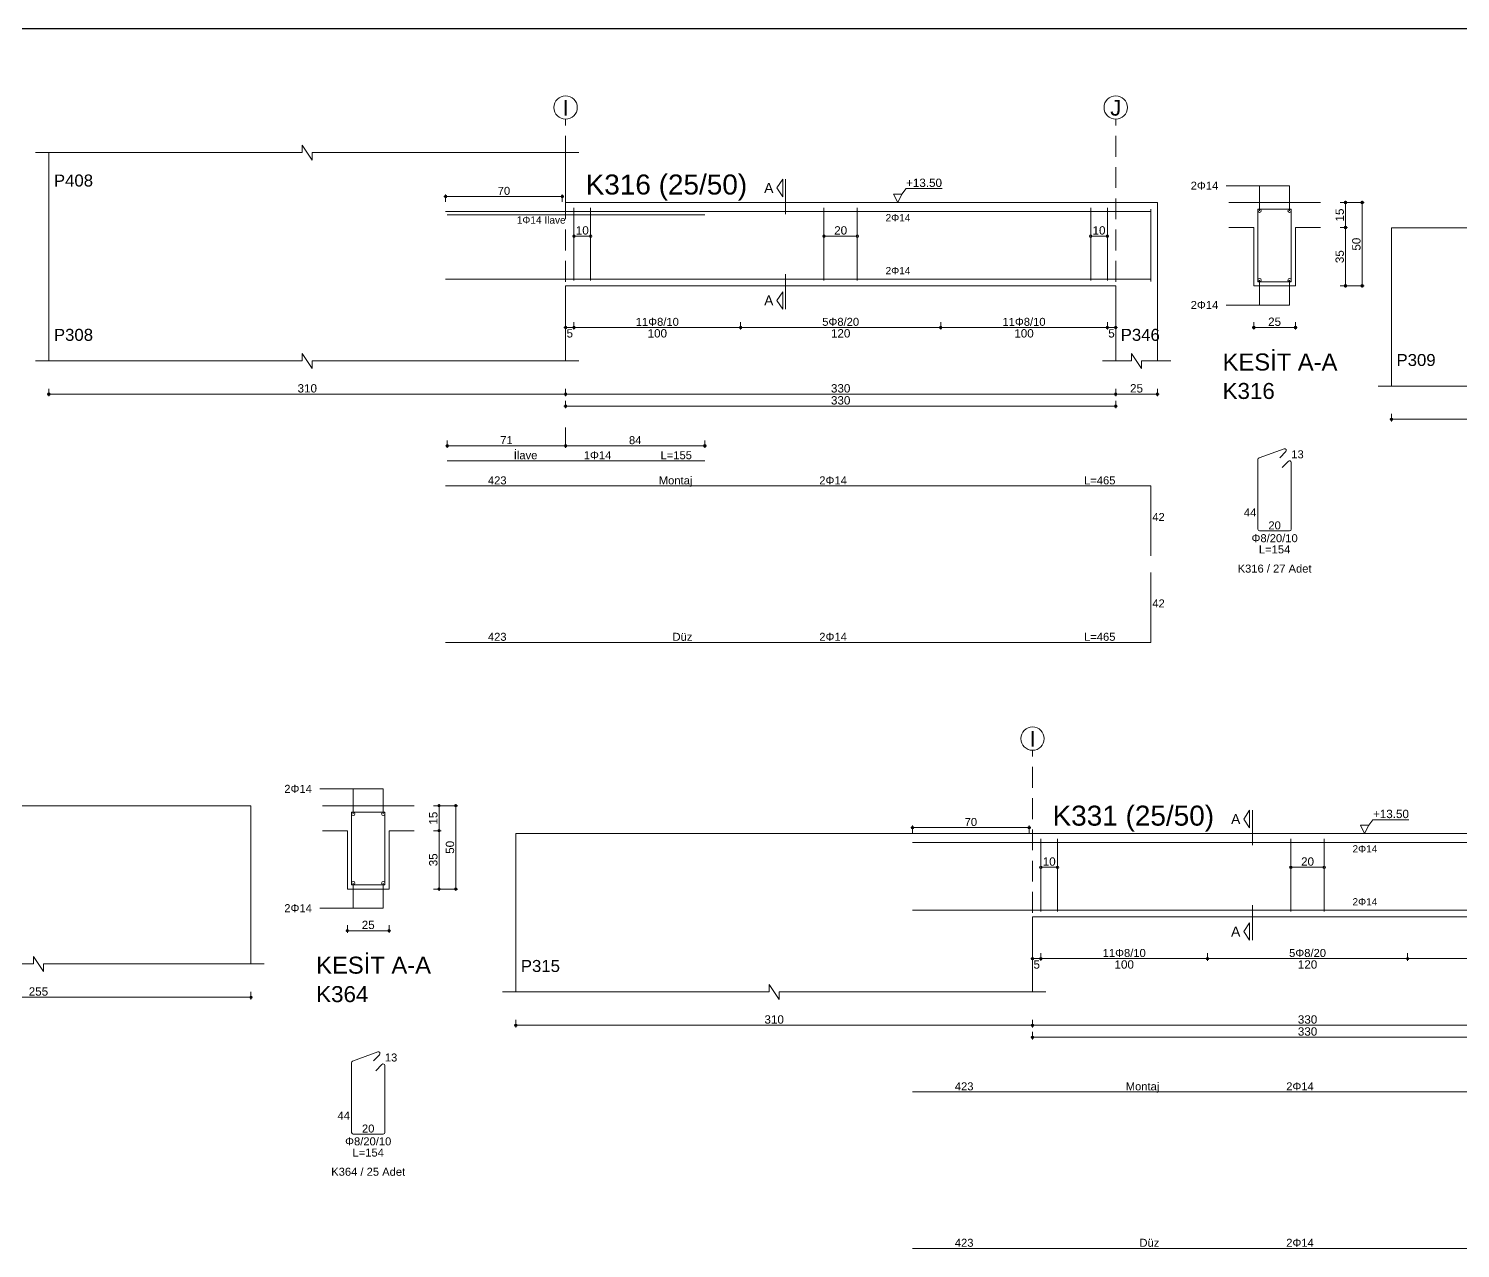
# Model space of a CAD drawing. Header units: millimetres. Extents: x 2232 to 85269, y -3593 to 5869.
# Drawn here: x 64373 to 65662, y -191 to 907 of the extents above; entities that cross this region are included whole.
import ezdxf

# ---------------------------------------------------------------- set-up
doc = ezdxf.new("R2010")
doc.units = ezdxf.units.MM
doc.linetypes.add('DASHDOT2', pattern=[12.7, 6.35, -3.175, 0, -3.175])
doc.linetypes.add('DASHED4', pattern=[18.75, 12.5, -6.25])
doc.layers.add('aks', color=251, linetype='DASHDOT2', lineweight=35)
for name, color, linetype in [('Donatı Topl. Uzun. Yazısı', 7, 'Continuous'), ('Donatı Uz. Yazısı', 7, 'Continuous'), ('Donatı Yazısı', 7, 'Continuous'), ('Donatı Çizgisi', 7, 'Continuous'), ('Kiriş', 7, 'Continuous'), ('Standart', 7, 'Continuous'), ('Ölçülendirme', 7, 'Continuous')]:
    doc.layers.add(name, color=color, linetype=linetype)
doc.styles.add('arial_1_18', font='arial.ttf', dxfattribs={"height": 0.2})

# ---------------------------------------------------------------- blocks, each defined once
blk = doc.blocks.new('IDE263Entity7534')
at = {"layer": 'aks', "color": 30, "linetype": 'DASHED4', "lineweight": 5}
for points in [[(6169.72, 2016.8), (6169.72, 2151.8)], [(6499.72, 2016.8), (6499.72, 2151.8)], [(6169.72, 1955.8), (6169.72, 1966.8)]]:
    blk.add_lwpolyline(points, dxfattribs=at)
at = {"layer": 'aks', "color": 1, "linetype": 'Continuous', "lineweight": 5}
for centre in [(6169.72, 2158.8), (6499.72, 2158.8)]:
    blk.add_circle(centre, 7, dxfattribs=at)
at = {"layer": 'Donatı Çizgisi', "color": 5, "linetype": 'Continuous', "lineweight": 5}
for points in [[(6097.72, 2096.4), (6520.72, 2096.4)], [(6174.72, 2055), (6174.72, 2098.6)], [(6184.72, 2055), (6184.72, 2098.6)], [(6324.72, 2055), (6324.72, 2098.6)], [(6344.72, 2055), (6344.72, 2098.6)], [(6484.72, 2055), (6484.72, 2098.6)], [(6494.72, 2055), (6494.72, 2098.6)], [(6520.72, 2054.4), (6520.72, 2097.8)], [(6585.06, 2054.3), (6585.06, 2097.9)], [(6585.06, 2097.9), (6605.06, 2097.9)], [(6605.06, 2054.3), (6605.06, 2097.9)], [(6098.72, 2094.4), (6253.22, 2094.4)], [(6097.72, 2055.8), (6520.72, 2055.8)], [(6585.06, 2054.3), (6605.06, 2054.3)], [(6585.73, 1948.54), (6600.73, 1954.01)], [(6598.16, 1948.69), (6601.8, 1952.33)], [(6098.72, 1946.8), (6253.22, 1946.8)], [(6585.06, 1905.72), (6585.06, 1947.59)], [(6599.54, 1942.78), (6603.32, 1946.56)], [(6605.06, 1905.72), (6605.06, 1945.84)], [(6097.72, 1931.7), (6520.72, 1931.7)], [(6520.72, 1889.7), (6520.72, 1931.7)], [(6586.08, 1904.7), (6604.04, 1904.7)], [(6520.72, 1837.85), (6520.72, 1879.85)], [(6097.72, 1837.85), (6520.72, 1837.85)]]:
    blk.add_lwpolyline(points, dxfattribs=at)
for centre in [(6586.06, 2096.9), (6604.06, 2096.9), (6586.06, 2055.3), (6604.06, 2055.3)]:
    blk.add_circle(centre, 1, dxfattribs=at)
for centre, start, end in [((6601.08, 1953.05), 315, 110), ((6586.08, 1947.59), 110, 180), ((6604.04, 1945.84), 0, 135), ((6586.08, 1905.72), 180, 270), ((6604.04, 1905.72), 270, 0)]:
    blk.add_arc(centre, 1.02, start, end, dxfattribs=at)
at = {"layer": 'Kiriş', "color": 1, "linetype": 'Continuous', "lineweight": 5}
for points in [[(5851.72, 2131.8), (6011.72, 2131.8)], [(5859.72, 2006.8), (5859.72, 2131.8)], [(6011.72, 2131.8), (6011.72, 2136.3)], [(6017.72, 2127.3), (6011.72, 2136.3)], [(6017.72, 2127.3), (6017.72, 2131.8)], [(6017.72, 2131.8), (6177.72, 2131.8)], [(6169.72, 2101.8), (6169.72, 2131.8)], [(6169.72, 2101.8), (6524.72, 2101.8)], [(6524.72, 2006.8), (6524.72, 2101.8)], [(6567.56, 2101.8), (6622.56, 2101.8)], [(6567.56, 2086.8), (6582.56, 2086.8)], [(6582.56, 2051.8), (6582.56, 2086.8)], [(6607.56, 2086.8), (6622.56, 2086.8)], [(6607.56, 2051.8), (6607.56, 2086.8)], [(6169.72, 2051.8), (6499.72, 2051.8)], [(6169.72, 2006.8), (6169.72, 2051.8)], [(6499.72, 2006.8), (6499.72, 2051.8)], [(6582.56, 2051.8), (6607.56, 2051.8)], [(6017.72, 2002.3), (6011.72, 2011.3)], [(6011.72, 2006.8), (6011.72, 2011.3)], [(6515.22, 2002.3), (6509.22, 2011.3)], [(6509.22, 2006.8), (6509.22, 2011.3)], [(5851.72, 2006.8), (6011.72, 2006.8)], [(6017.72, 2006.8), (6177.72, 2006.8)], [(6017.72, 2002.3), (6017.72, 2006.8)], [(6491.72, 2006.8), (6509.22, 2006.8)], [(6515.22, 2006.8), (6532.72, 2006.8)], [(6515.22, 2002.3), (6515.22, 2006.8)]]:
    blk.add_lwpolyline(points, dxfattribs=at)
at = {"layer": 'Ölçülendirme', "color": 1, "linetype": 'Continuous', "lineweight": 5}
for points in [[(6296.47, 2110.55), (6299.97, 2115.8)], [(6299.97, 2105.3), (6299.97, 2115.8)], [(6301.72, 2094.8), (6301.72, 2115.8)], [(6096.72, 2105.4), (6168.72, 2105.4)], [(6097.72, 2102.15), (6097.72, 2106.65)], [(6167.72, 2102.15), (6167.72, 2106.65)], [(6299.97, 2105.3), (6296.47, 2110.55)], [(6368.97, 2101.8), (6366.47, 2106.8)], [(6366.47, 2106.8), (6371.47, 2106.8)], [(6371.47, 2106.8), (6368.97, 2101.8)], [(6371.47, 2106.8), (6373.97, 2110.13)], [(6373.97, 2110.13), (6395.53, 2110.13)], [(6566.06, 2111.9), (6604.06, 2111.9)], [(6586.06, 2096.9), (6586.06, 2111.9)], [(6604.06, 2096.9), (6604.06, 2111.9)], [(6368.97, 2101.8), (6368.97, 2101.8)], [(6634.31, 2101.8), (6648.81, 2101.8)], [(6637.56, 2050.8), (6637.56, 2102.8)], [(6647.56, 2050.8), (6647.56, 2102.8)], [(6174.72, 2081.6), (6184.72, 2081.6)], [(6324.72, 2081.6), (6344.72, 2081.6)], [(6484.72, 2081.6), (6494.72, 2081.6)], [(6634.31, 2086.8), (6638.81, 2086.8)], [(6301.72, 2037.8), (6301.72, 2058.8)], [(6586.06, 2040.3), (6586.06, 2055.3)], [(6604.06, 2040.3), (6604.06, 2055.3)], [(6296.47, 2043.05), (6299.97, 2048.3)], [(6299.97, 2037.8), (6299.97, 2048.3)], [(6634.31, 2051.8), (6648.81, 2051.8)], [(6299.97, 2037.8), (6296.47, 2043.05)], [(6566.06, 2040.3), (6604.06, 2040.3)], [(6169.72, 2025.55), (6169.72, 2030.05)], [(6174.72, 2025.55), (6174.72, 2030.05)], [(6274.72, 2025.55), (6274.72, 2030.05)], [(6394.72, 2025.55), (6394.72, 2030.05)], [(6494.72, 2025.55), (6494.72, 2030.05)], [(6499.72, 2025.55), (6499.72, 2030.05)], [(6582.56, 2025.55), (6582.56, 2030.05)], [(6607.56, 2025.55), (6607.56, 2030.05)], [(6168.72, 2026.8), (6500.72, 2026.8)], [(6581.56, 2026.8), (6608.56, 2026.8)], [(5858.72, 1986.8), (6525.72, 1986.8)], [(5859.72, 1985.55), (5859.72, 1990.05)], [(6169.72, 1985.55), (6169.72, 1990.05)], [(6499.72, 1985.55), (6499.72, 1990.05)], [(6524.72, 1985.55), (6524.72, 1990.05)], [(6168.72, 1979.6), (6500.72, 1979.6)], [(6169.72, 1978.35), (6169.72, 1982.85)], [(6499.72, 1978.35), (6499.72, 1982.85)], [(6098.72, 1954.55), (6098.72, 1959.05)], [(6169.72, 1954.55), (6169.72, 1959.05)], [(6169.72, 1954.55), (6169.72, 1959.05)], [(6253.22, 1954.55), (6253.22, 1959.05)], [(6097.72, 1955.8), (6170.72, 1955.8)], [(6168.72, 1955.8), (6254.22, 1955.8)]]:
    blk.add_lwpolyline(points, dxfattribs=at)
for centre in [(6097.72, 2105.4), (6167.72, 2105.4), (6637.56, 2101.8), (6647.56, 2101.8), (6637.56, 2086.8), (6174.72, 2081.6), (6184.72, 2081.6), (6324.72, 2081.6), (6344.72, 2081.6), (6484.72, 2081.6), (6494.72, 2081.6), (6637.56, 2051.8), (6647.56, 2051.8), (6169.72, 2026.8), (6174.72, 2026.8), (6174.72, 2026.8), (6274.72, 2026.8), (6274.72, 2026.8), (6394.72, 2026.8), (6394.72, 2026.8), (6494.72, 2026.8), (6494.72, 2026.8), (6499.72, 2026.8), (6582.56, 2026.8), (6607.56, 2026.8), (5859.72, 1986.8), (6169.72, 1986.8), (6169.72, 1986.8), (6499.72, 1986.8), (6499.72, 1986.8), (6524.72, 1986.8), (6169.72, 1979.6), (6499.72, 1979.6), (6098.72, 1955.8), (6169.72, 1955.8), (6169.72, 1955.8), (6253.22, 1955.8)]:
    blk.add_circle(centre, 0.75, dxfattribs=at)
at = {"layer": 'aks', "color": 1, "linetype": 'Continuous', "lineweight": 5, "style": 'arial_1_18'}
for s, p in [('I', (6167.89, 2153.92)), ('J', (6496.42, 2153.92))]:
    blk.add_text(s, height=9.45, dxfattribs=at).set_placement(p)
at = {"layer": 'Donatı Topl. Uzun. Yazısı', "color": 1, "linetype": 'Continuous', "lineweight": 5, "style": 'arial_1_18'}
for s, p in [('L=155', (6226.67, 1947.76)), ('L=465', (6480.74, 1932.66)), ('L=154', (6585.64, 1891.26)), ('L=465', (6480.74, 1838.81))]:
    blk.add_text(s, height=4.8, dxfattribs=at).set_placement(p)
at = {"layer": 'Donatı Uz. Yazısı', "color": 1, "linetype": 'Continuous', "lineweight": 5, "style": 'arial_1_18'}
for s, p in [('13', (6605.06, 1948.3)), ('423', (6123.1, 1932.66)), ('42', (6521.68, 1910.7)), ('44', (6576.64, 1913.42)), ('20', (6591.33, 1905.66)), ('42', (6521.68, 1858.85)), ('423', (6123.1, 1838.81))]:
    blk.add_text(s, height=4.8, dxfattribs=at).set_placement(p)
at = {"layer": 'Donatı Yazısı', "color": 5, "linetype": 'Continuous', "lineweight": 5, "style": 'arial_1_18'}
for s, height, p in [('2Φ14', 4.8, (6544.72, 2109.5)), ('1Φ14 İlave', 4.32, (6140.41, 2089.12)), ('2Φ14', 4.8, (6544.72, 2037.9)), ('1Φ14', 4.8, (6180.61, 1947.76)), ('2Φ14', 4.8, (6321.91, 1932.66)), ('Φ8/20/10', 4.8, (6581.2, 1897.98)), ('K316 / 27 Adet', 4.8, (6572.87, 1879.74)), ('2Φ14', 4.8, (6321.91, 1838.81))]:
    blk.add_text(s, height=height, dxfattribs=at).set_placement(p)
for p in [(6361.68, 2090.52), (6361.68, 2058.76)]:
    blk.add_text('2Φ14', height=4.32, rotation=360, dxfattribs=at).set_placement(p)
at = {"layer": 'Donatı Yazısı', "color": 1, "linetype": 'Continuous', "lineweight": 5, "style": 'arial_1_18'}
for s, p in [('İlave', (6138.63, 1947.76)), ('Montaj', (6225.64, 1932.66)), ('Düz', (6233.85, 1838.81))]:
    blk.add_text(s, height=4.8, dxfattribs=at).set_placement(p)
at = {"layer": 'Kiriş', "color": 1, "linetype": 'Continuous', "lineweight": 5, "style": 'arial_1_18'}
for s, height, p in [('P408', 7.2, (5862.72, 2111.4)), ('K316 (25/50)', 12, (6181.72, 2106.6)), ('P308', 7.2, (5862.72, 2018.8)), ('P346', 7.2, (6502.72, 2018.8)), ('KESİT A-A', 10.2, (6563.86, 2001)), ('K316', 9.6, (6563.86, 1983.92))]:
    blk.add_text(s, height=height, dxfattribs=at).set_placement(p)
at = {"layer": 'Ölçülendirme', "color": 1, "linetype": 'Continuous', "lineweight": 5, "style": 'arial_1_18'}
for s, height, p in [('A', 5.95, (6288.83, 2107.57)), ('+13.50', 5, (6373.97, 2111.13)), ('70', 4.8, (6128.99, 2106.4)), ('A', 5.95, (6288.83, 2040.07)), ('25', 5, (6591.17, 2027.76)), ('5', 5, (6170.28, 2020.8)), ('100', 5, (6218.9, 2020.8)), ('120', 5, (6328.9, 2020.8)), ('100', 5, (6438.9, 2020.8)), ('5', 5, (6495.28, 2020.8)), ('310', 5, (6008.9, 1987.8)), ('330', 5, (6328.9, 1987.8)), ('25', 5, (6508.34, 1987.8)), ('330', 5, (6328.9, 1980.6))]:
    blk.add_text(s, height=height, dxfattribs=at).set_placement(p)
for s, rotation, p in [('15', 90, (6636.6, 2090.42)), ('10', 360, (6175.84, 2082.56)), ('20', 360, (6330.84, 2082.56)), ('10', 360, (6485.84, 2082.56)), ('50', 90, (6646.6, 2072.92)), ('35', 90, (6636.6, 2065.42))]:
    blk.add_text(s, height=5, rotation=rotation, dxfattribs=at).set_placement(p)
at = {"layer": 'Ölçülendirme', "color": 5, "linetype": 'Continuous', "lineweight": 5, "style": 'arial_1_18'}
for s, p in [('11Φ8/10', (6211.79, 2027.8)), ('5Φ8/20', (6323.66, 2027.8)), ('11Φ8/10', (6431.79, 2027.8)), ('71', (6130.49, 1956.8)), ('84', (6207.74, 1956.8))]:
    blk.add_text(s, height=4.8, dxfattribs=at).set_placement(p)
blk = doc.blocks.new('IDE263Entity7535')
at = {"layer": 'Kiriş', "color": 1, "linetype": 'Continuous', "lineweight": 5}
for points in [[(6665.18, 1991.7), (6665.18, 2086.7)], [(6665.18, 2086.7), (7665.18, 2086.7)], [(6657.18, 1991.7), (6737.18, 1991.7)]]:
    blk.add_lwpolyline(points, dxfattribs=at)
at = {"layer": 'Ölçülendirme', "color": 1, "linetype": 'Continuous', "lineweight": 5}
for points in [[(6664.18, 1971.7), (7666.18, 1971.7)], [(6665.18, 1970.45), (6665.18, 1974.95)]]:
    blk.add_lwpolyline(points, dxfattribs=at)
blk.add_circle((6665.18, 1971.7), 0.75, dxfattribs=at)
at = {"layer": 'Kiriş', "color": 1, "linetype": 'Continuous', "lineweight": 5, "style": 'arial_1_18'}
blk.add_text('P309', height=7.2, dxfattribs=at).set_placement((6668.18, 2003.7))
blk = doc.blocks.new('IDE263Entity7546')
at = {"layer": 'aks', "color": 30, "linetype": 'DASHED4', "lineweight": 5}
for points in [[(15684.24, 2001.7), (15684.24, 2136.7)], [(16014.24, 2001.7), (16014.24, 2136.7)]]:
    blk.add_lwpolyline(points, dxfattribs=at)
at = {"layer": 'aks', "color": 1, "linetype": 'Continuous', "lineweight": 5}
for centre in [(15684.24, 2143.7), (16014.24, 2143.7)]:
    blk.add_circle(centre, 7, dxfattribs=at)
at = {"layer": 'Donatı Çizgisi', "color": 5, "linetype": 'Continuous', "lineweight": 5}
for points in [[(15612.24, 2081.3), (16035.24, 2081.3)], [(15689.24, 2039.9), (15689.24, 2083.5)], [(15699.24, 2039.9), (15699.24, 2083.5)], [(15839.24, 2039.9), (15839.24, 2083.5)], [(15859.24, 2039.9), (15859.24, 2083.5)], [(15999.24, 2039.9), (15999.24, 2083.5)], [(16009.24, 2039.9), (16009.24, 2083.5)], [(16035.24, 2039.3), (16035.24, 2082.7)], [(16099.57, 2039.2), (16099.57, 2082.8)], [(16099.57, 2082.8), (16119.57, 2082.8)], [(16119.57, 2039.2), (16119.57, 2082.8)], [(15612.24, 2040.7), (16035.24, 2040.7)], [(16099.57, 2039.2), (16119.57, 2039.2)], [(16100.24, 1933.44), (16115.25, 1938.91)], [(16112.68, 1933.59), (16116.32, 1937.23)], [(15612.24, 1931.7), (16035.24, 1931.7)], [(16035.24, 1889.7), (16035.24, 1931.7)], [(16099.57, 1890.62), (16099.57, 1932.49)], [(16114.06, 1927.68), (16117.83, 1931.46)], [(16119.57, 1890.62), (16119.57, 1930.74)], [(16100.59, 1889.6), (16118.55, 1889.6)], [(16035.24, 1837.85), (16035.24, 1879.85)], [(15612.24, 1837.85), (16035.24, 1837.85)]]:
    blk.add_lwpolyline(points, dxfattribs=at)
for centre in [(16100.57, 2081.8), (16118.57, 2081.8), (16100.57, 2040.2), (16118.57, 2040.2)]:
    blk.add_circle(centre, 1, dxfattribs=at)
for centre, start, end in [((16100.59, 1932.49), 110, 180), ((16115.6, 1937.95), 315, 110), ((16118.55, 1930.74), 0, 135), ((16100.59, 1890.62), 180, 270), ((16118.55, 1890.62), 270, 0)]:
    blk.add_arc(centre, 1.02, start, end, dxfattribs=at)
at = {"layer": 'Kiriş', "color": 1, "linetype": 'Continuous', "lineweight": 5}
for points in [[(15374.24, 1991.7), (15374.24, 2086.7)], [(15374.24, 2086.7), (16039.24, 2086.7)], [(16039.24, 1991.7), (16039.24, 2086.7)], [(16082.07, 2086.7), (16137.07, 2086.7)], [(16082.07, 2071.7), (16097.07, 2071.7)], [(16097.07, 2036.7), (16097.07, 2071.7)], [(16122.07, 2071.7), (16137.07, 2071.7)], [(16122.07, 2036.7), (16122.07, 2071.7)], [(15684.24, 2036.7), (16014.24, 2036.7)], [(15684.24, 1991.7), (15684.24, 2036.7)], [(16014.24, 1991.7), (16014.24, 2036.7)], [(16097.07, 2036.7), (16122.07, 2036.7)], [(15532.24, 1987.2), (15526.24, 1996.2)], [(15526.24, 1991.7), (15526.24, 1996.2)], [(16029.74, 1987.2), (16023.74, 1996.2)], [(16023.74, 1991.7), (16023.74, 1996.2)], [(15366.24, 1991.7), (15526.24, 1991.7)], [(15532.24, 1991.7), (15692.24, 1991.7)], [(15532.24, 1987.2), (15532.24, 1991.7)], [(16006.24, 1991.7), (16023.74, 1991.7)], [(16029.74, 1991.7), (16047.24, 1991.7)], [(16029.74, 1987.2), (16029.74, 1991.7)]]:
    blk.add_lwpolyline(points, dxfattribs=at)
at = {"layer": 'Ölçülendirme', "color": 1, "linetype": 'Continuous', "lineweight": 5}
for points in [[(15810.99, 2095.45), (15814.49, 2100.7)], [(15814.49, 2090.2), (15814.49, 2100.7)], [(15816.24, 2079.7), (15816.24, 2100.7)], [(16080.57, 2096.8), (16118.57, 2096.8)], [(16100.57, 2081.8), (16100.57, 2096.8)], [(16118.57, 2081.8), (16118.57, 2096.8)], [(15611.24, 2090.3), (15683.24, 2090.3)], [(15612.24, 2087.05), (15612.24, 2091.55)], [(15682.24, 2087.05), (15682.24, 2091.55)], [(15814.49, 2090.2), (15810.99, 2095.45)], [(15883.49, 2086.7), (15880.99, 2091.7)], [(15880.99, 2091.7), (15885.99, 2091.7)], [(15885.99, 2091.7), (15883.49, 2086.7)], [(15885.99, 2091.7), (15888.49, 2095.03)], [(15888.49, 2095.03), (15910.05, 2095.03)], [(16152.07, 2035.7), (16152.07, 2087.7)], [(16162.07, 2035.7), (16162.07, 2087.7)], [(15883.49, 2086.7), (15883.49, 2086.7)], [(16148.82, 2086.7), (16163.32, 2086.7)], [(16148.82, 2071.7), (16153.32, 2071.7)], [(15689.24, 2066.5), (15699.24, 2066.5)], [(15839.24, 2066.5), (15859.24, 2066.5)], [(15999.24, 2066.5), (16009.24, 2066.5)], [(15816.24, 2022.7), (15816.24, 2043.7)], [(16100.57, 2025.2), (16100.57, 2040.2)], [(16118.57, 2025.2), (16118.57, 2040.2)], [(16148.82, 2036.7), (16163.32, 2036.7)], [(15810.99, 2027.95), (15814.49, 2033.2)], [(15814.49, 2022.7), (15810.99, 2027.95)], [(15814.49, 2022.7), (15814.49, 2033.2)], [(16080.57, 2025.2), (16118.57, 2025.2)], [(15683.24, 2011.7), (16015.24, 2011.7)], [(15684.24, 2010.45), (15684.24, 2014.95)], [(15689.24, 2010.45), (15689.24, 2014.95)], [(15789.24, 2010.45), (15789.24, 2014.95)], [(15909.24, 2010.45), (15909.24, 2014.95)], [(16009.24, 2010.45), (16009.24, 2014.95)], [(16014.24, 2010.45), (16014.24, 2014.95)], [(16096.07, 2011.7), (16123.07, 2011.7)], [(16097.07, 2010.45), (16097.07, 2014.95)], [(16122.07, 2010.45), (16122.07, 2014.95)], [(15373.24, 1971.7), (16040.24, 1971.7)], [(15374.24, 1970.45), (15374.24, 1974.95)], [(15684.24, 1970.45), (15684.24, 1974.95)], [(15684.24, 1963.25), (15684.24, 1967.75)], [(16014.24, 1970.45), (16014.24, 1974.95)], [(16014.24, 1963.25), (16014.24, 1967.75)], [(16039.24, 1970.45), (16039.24, 1974.95)], [(15683.24, 1964.5), (16015.24, 1964.5)]]:
    blk.add_lwpolyline(points, dxfattribs=at)
for centre in [(15612.24, 2090.3), (15682.24, 2090.3), (16152.07, 2086.7), (16162.07, 2086.7), (16152.07, 2071.7), (15689.24, 2066.5), (15699.24, 2066.5), (15839.24, 2066.5), (15859.24, 2066.5), (15999.24, 2066.5), (16009.24, 2066.5), (16152.07, 2036.7), (16162.07, 2036.7), (15684.24, 2011.7), (15689.24, 2011.7), (15689.24, 2011.7), (15789.24, 2011.7), (15789.24, 2011.7), (15909.24, 2011.7), (15909.24, 2011.7), (16009.24, 2011.7), (16009.24, 2011.7), (16014.24, 2011.7), (16097.07, 2011.7), (16122.07, 2011.7), (15374.24, 1971.7), (15684.24, 1971.7), (15684.24, 1971.7), (16014.24, 1971.7), (16014.24, 1971.7), (16039.24, 1971.7), (15684.24, 1964.5), (16014.24, 1964.5)]:
    blk.add_circle(centre, 0.75, dxfattribs=at)
at = {"layer": 'aks', "color": 1, "linetype": 'Continuous', "lineweight": 5, "style": 'arial_1_18'}
for s, p in [('I', (15682.4, 2138.82)), ('J', (16010.94, 2138.82))]:
    blk.add_text(s, height=9.45, dxfattribs=at).set_placement(p)
at = {"layer": 'Donatı Topl. Uzun. Yazısı', "color": 1, "linetype": 'Continuous', "lineweight": 5, "style": 'arial_1_18'}
for s, p in [('L=465', (15995.25, 1932.66)), ('L=154', (16100.16, 1876.16)), ('L=465', (15995.25, 1838.81))]:
    blk.add_text(s, height=4.8, dxfattribs=at).set_placement(p)
at = {"layer": 'Donatı Uz. Yazısı', "color": 1, "linetype": 'Continuous', "lineweight": 5, "style": 'arial_1_18'}
for s, p in [('423', (15637.62, 1932.66)), ('13', (16119.57, 1933.2)), ('42', (16036.2, 1910.7)), ('44', (16091.15, 1898.32)), ('20', (16105.84, 1890.56)), ('42', (16036.2, 1858.85)), ('423', (15637.62, 1838.81))]:
    blk.add_text(s, height=4.8, dxfattribs=at).set_placement(p)
at = {"layer": 'Donatı Yazısı', "color": 5, "linetype": 'Continuous', "lineweight": 5, "style": 'arial_1_18'}
for s, p in [('2Φ14', (16059.24, 2094.4)), ('2Φ14', (16059.24, 2022.8)), ('2Φ14', (15836.43, 1932.66)), ('Φ8/20/10', (16095.71, 1882.88)), ('K331 / 27 Adet', (16087.39, 1864.64)), ('2Φ14', (15836.43, 1838.81))]:
    blk.add_text(s, height=4.8, dxfattribs=at).set_placement(p)
for p in [(15876.2, 2075.42), (15876.2, 2043.66)]:
    blk.add_text('2Φ14', height=4.32, rotation=360, dxfattribs=at).set_placement(p)
at = {"layer": 'Donatı Yazısı', "color": 1, "linetype": 'Continuous', "lineweight": 5, "style": 'arial_1_18'}
for s, p in [('Montaj', (15740.16, 1932.66)), ('Düz', (15748.37, 1838.81))]:
    blk.add_text(s, height=4.8, dxfattribs=at).set_placement(p)
at = {"layer": 'Kiriş', "color": 1, "linetype": 'Continuous', "lineweight": 5, "style": 'arial_1_18'}
for s, height, p in [('K331 (25/50)', 12, (15696.24, 2091.5)), ('P315', 7.2, (15377.24, 2003.7)), ('P345', 7.2, (16017.24, 2003.7)), ('KESİT A-A', 10.2, (16078.37, 1985.9)), ('K331', 9.6, (16078.37, 1968.82))]:
    blk.add_text(s, height=height, dxfattribs=at).set_placement(p)
at = {"layer": 'Ölçülendirme', "color": 1, "linetype": 'Continuous', "lineweight": 5, "style": 'arial_1_18'}
for s, height, p in [('70', 4.8, (15643.51, 2091.3)), ('A', 5.95, (15803.35, 2092.48)), ('+13.50', 5, (15888.49, 2096.03)), ('A', 5.95, (15803.35, 2024.98)), ('5', 5, (15684.8, 2005.7)), ('100', 5, (15733.41, 2005.7)), ('120', 5, (15843.41, 2005.7)), ('100', 5, (15953.41, 2005.7)), ('5', 5, (16009.8, 2005.7)), ('25', 5, (16105.69, 2012.66)), ('310', 5, (15523.41, 1972.7)), ('330', 5, (15843.41, 1972.7)), ('25', 5, (16022.85, 1972.7)), ('330', 5, (15843.41, 1965.5))]:
    blk.add_text(s, height=height, dxfattribs=at).set_placement(p)
for s, rotation, p in [('15', 90, (16151.11, 2075.32)), ('10', 360, (15690.35, 2067.46)), ('20', 360, (15845.35, 2067.46)), ('10', 360, (16000.35, 2067.46)), ('50', 90, (16161.11, 2057.82)), ('35', 90, (16151.11, 2050.32))]:
    blk.add_text(s, height=5, rotation=rotation, dxfattribs=at).set_placement(p)
at = {"layer": 'Ölçülendirme', "color": 5, "linetype": 'Continuous', "lineweight": 5, "style": 'arial_1_18'}
for s, p in [('11Φ8/10', (15726.31, 2012.7)), ('5Φ8/20', (15838.17, 2012.7)), ('11Φ8/10', (15946.31, 2012.7))]:
    blk.add_text(s, height=4.8, dxfattribs=at).set_placement(p)
blk = doc.blocks.new('IDE263Entity7568')
at = {"layer": 'Donatı Çizgisi', "color": 5, "linetype": 'Continuous', "lineweight": 5}
for points in [[(7507.48, 1671.05), (7507.48, 1714.65)], [(7507.48, 1714.65), (7527.48, 1714.65)], [(7527.48, 1671.05), (7527.48, 1714.65)], [(7507.48, 1671.05), (7527.48, 1671.05)], [(7507.48, 1522.47), (7507.48, 1564.34)], [(7508.15, 1565.29), (7523.16, 1570.76)], [(7520.59, 1565.44), (7524.23, 1569.08)], [(7521.97, 1559.53), (7525.74, 1563.31)], [(7527.48, 1522.47), (7527.48, 1562.59)], [(7508.5, 1521.45), (7526.46, 1521.45)]]:
    blk.add_lwpolyline(points, dxfattribs=at)
for centre in [(7508.48, 1713.65), (7526.48, 1713.65), (7508.48, 1672.05), (7526.48, 1672.05)]:
    blk.add_circle(centre, 1, dxfattribs=at)
for centre, start, end in [((7508.5, 1564.34), 110, 180), ((7523.51, 1569.8), 315, 110), ((7526.46, 1562.59), 0, 135), ((7508.5, 1522.47), 180, 270), ((7526.46, 1522.47), 270, 0)]:
    blk.add_arc(centre, 1.02, start, end, dxfattribs=at)
at = {"layer": 'Kiriş', "color": 1, "linetype": 'Continuous', "lineweight": 5}
for points in [[(6637.15, 1718.55), (7447.15, 1718.55)], [(7447.15, 1623.55), (7447.15, 1718.55)], [(7489.98, 1718.55), (7544.98, 1718.55)], [(7489.98, 1703.55), (7504.98, 1703.55)], [(7504.98, 1668.55), (7504.98, 1703.55)], [(7529.98, 1703.55), (7544.98, 1703.55)], [(7529.98, 1668.55), (7529.98, 1703.55)], [(7504.98, 1668.55), (7529.98, 1668.55)], [(7184.15, 1623.55), (7316.65, 1623.55)], [(7322.65, 1619.05), (7316.65, 1628.05)], [(7316.65, 1623.55), (7316.65, 1628.05)], [(7322.65, 1623.55), (7455.15, 1623.55)], [(7322.65, 1619.05), (7322.65, 1623.55)]]:
    blk.add_lwpolyline(points, dxfattribs=at)
at = {"layer": 'Ölçülendirme', "color": 1, "linetype": 'Continuous', "lineweight": 5}
for points in [[(7488.48, 1728.65), (7526.48, 1728.65)], [(7508.48, 1713.65), (7508.48, 1728.65)], [(7526.48, 1713.65), (7526.48, 1728.65)], [(7556.73, 1718.55), (7571.23, 1718.55)], [(7559.98, 1667.55), (7559.98, 1719.55)], [(7569.98, 1667.55), (7569.98, 1719.55)], [(7556.73, 1703.55), (7561.23, 1703.55)], [(7508.48, 1657.05), (7508.48, 1672.05)], [(7526.48, 1657.05), (7526.48, 1672.05)], [(7556.73, 1668.55), (7571.23, 1668.55)], [(7488.48, 1657.05), (7526.48, 1657.05)], [(7503.98, 1643.55), (7530.98, 1643.55)], [(7504.98, 1642.3), (7504.98, 1646.8)], [(7529.98, 1642.3), (7529.98, 1646.8)], [(7447.15, 1602.3), (7447.15, 1606.8)], [(6636.15, 1603.55), (7448.15, 1603.55)]]:
    blk.add_lwpolyline(points, dxfattribs=at)
for centre in [(7559.98, 1718.55), (7569.98, 1718.55), (7559.98, 1703.55), (7559.98, 1668.55), (7569.98, 1668.55), (7504.98, 1643.55), (7529.98, 1643.55), (7447.15, 1603.55)]:
    blk.add_circle(centre, 0.75, dxfattribs=at)
at = {"layer": 'Donatı Topl. Uzun. Yazısı', "color": 1, "linetype": 'Continuous', "lineweight": 5, "style": 'arial_1_18'}
blk.add_text('L=154', height=4.8, dxfattribs=at).set_placement((7508.07, 1508.01))
at = {"layer": 'Donatı Uz. Yazısı', "color": 1, "linetype": 'Continuous', "lineweight": 5, "style": 'arial_1_18'}
for s, p in [('13', (7527.48, 1565.05)), ('44', (7499.06, 1530.17)), ('20', (7513.75, 1522.41))]:
    blk.add_text(s, height=4.8, dxfattribs=at).set_placement(p)
at = {"layer": 'Donatı Yazısı', "color": 5, "linetype": 'Continuous', "lineweight": 5, "style": 'arial_1_18'}
for s, p in [('2Φ14', (7467.15, 1726.25)), ('2Φ14', (7467.15, 1654.65)), ('Φ8/20/10', (7503.62, 1514.73)), ('K364 / 25 Adet', (7495.3, 1496.49))]:
    blk.add_text(s, height=4.8, dxfattribs=at).set_placement(p)
at = {"layer": 'Kiriş', "color": 1, "linetype": 'Continuous', "lineweight": 5, "style": 'arial_1_18'}
for s, height, p in [('KESİT A-A', 10.2, (7486.28, 1617.75)), ('K364', 9.6, (7486.28, 1600.67))]:
    blk.add_text(s, height=height, dxfattribs=at).set_placement(p)
at = {"layer": 'Ölçülendirme', "color": 1, "linetype": 'Continuous', "lineweight": 5, "style": 'arial_1_18'}
for s, p in [('15', (7559.02, 1707.17)), ('50', (7569.02, 1689.67)), ('35', (7559.02, 1682.17))]:
    blk.add_text(s, height=5, rotation=90, dxfattribs=at).set_placement(p)
for s, p in [('25', (7513.6, 1644.51)), ('255', (7313.82, 1604.55))]:
    blk.add_text(s, height=5, dxfattribs=at).set_placement(p)

msp = doc.modelspace()

# ---------------------------------------------------------------- linework, layer by layer
msp.add_line((3332.4, 906.6), (85269.2, 906.6))

# ---------------------------------------------------------------- block references
at = {"layer": 'Standart', "xscale": 1.5, "yscale": 1.5, "zscale": 1.5}
for name, p in [('IDE263Entity7534', (55602, -2402.6)), ('IDE263Entity7535', (55602, -2402.6)), ('IDE263Entity7568', (53402.7, -2370.6)), ('IDE263Entity7546', (41750.4, -2948))]:
    msp.add_blockref(name, p, dxfattribs=at)

doc.saveas('drawing.dxf')
